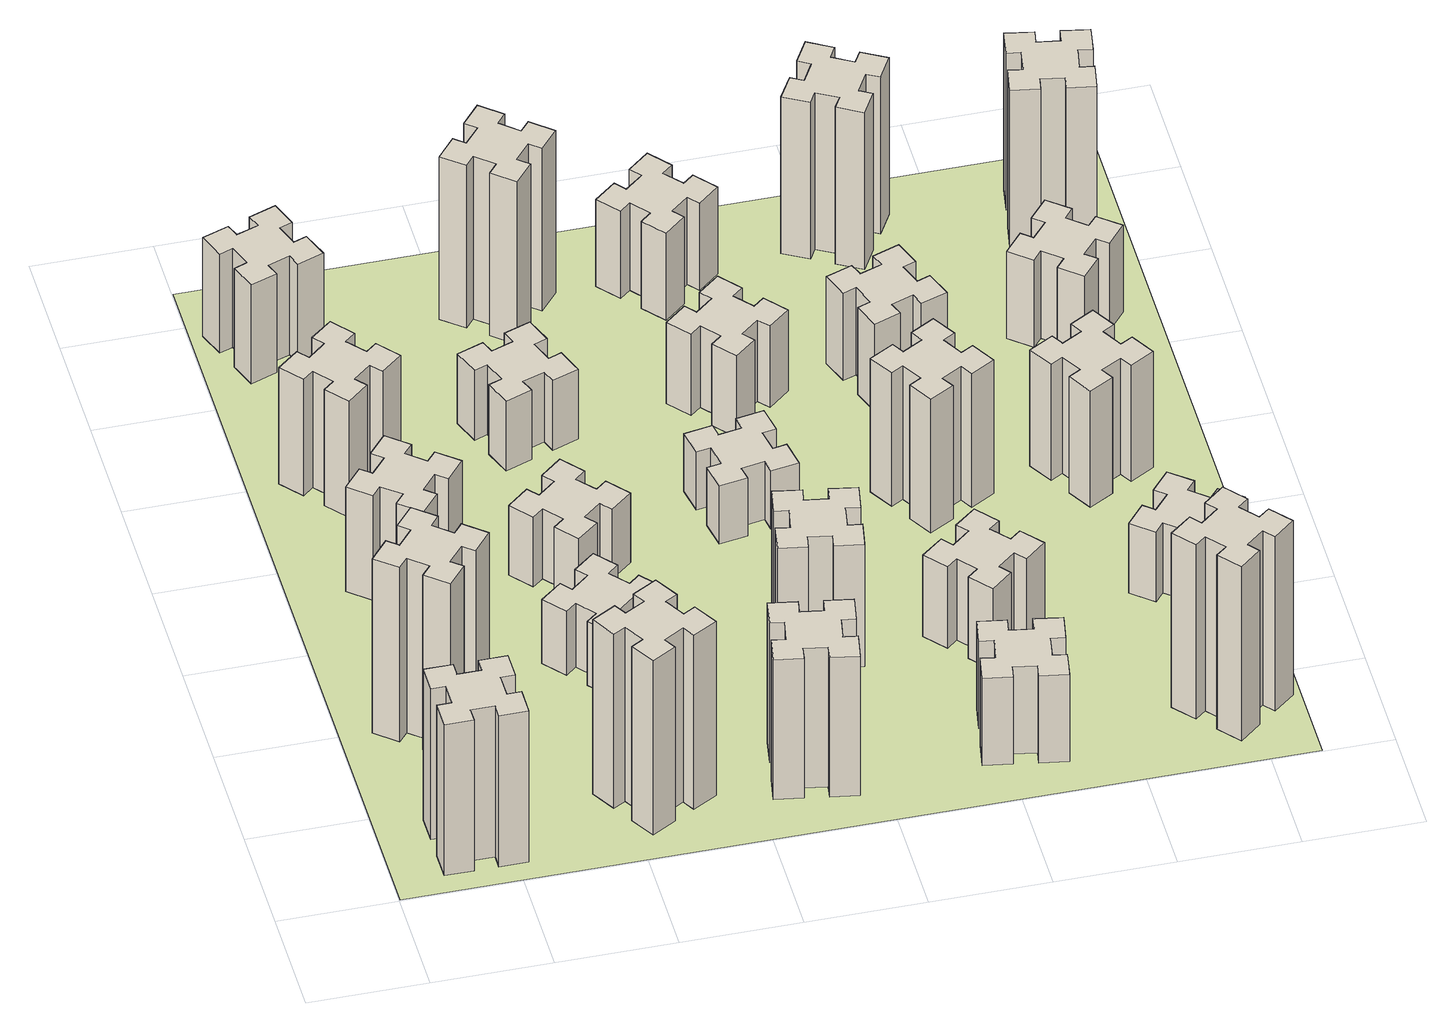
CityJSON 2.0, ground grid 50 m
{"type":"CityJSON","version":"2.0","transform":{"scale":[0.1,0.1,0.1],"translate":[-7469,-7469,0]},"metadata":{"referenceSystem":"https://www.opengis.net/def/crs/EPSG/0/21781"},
"CityObjects":{
"building1":{"type":"Building","attributes":{"class":"1000","function":"1000","usage":"1000","yearOfConstruction":2016,"roofType":"1000","measuredHeight":78,"storeysAboveGround":30,"storeysBelowGround":0},"geometry":[{"type":"Solid","lod":"1","boundaries":[[[[0,1,2,3,4,5,6,7,8,9,10,11,12,13,14,15,16,17,18,19]],[[17,16,20,21]],[[16,15,22,20]],[[15,14,23,22]],[[14,13,24,23]],[[13,12,25,24]],[[12,11,26,25]],[[11,10,27,26]],[[10,9,28,27]],[[9,8,29,28]],[[8,7,30,29]],[[7,6,31,30]],[[6,5,32,31]],[[5,4,33,32]],[[4,3,34,33]],[[3,2,35,34]],[[2,1,36,35]],[[1,0,37,36]],[[0,19,38,37]],[[19,18,39,38]],[[18,17,21,39]],[[24,25,26,27,28,29,30,31,32,33,34,35,36,37,38,39,21,20,22,23]]]]}]},
"building2":{"type":"Building","attributes":{"class":"1000","function":"1000","usage":"1000","yearOfConstruction":2016,"roofType":"1000","measuredHeight":90,"storeysAboveGround":30,"storeysBelowGround":0},"geometry":[{"type":"Solid","lod":"1","boundaries":[[[[40,41,42,43,44,45,46,47,48,49,50,51,52,53,54,55,56,57,58,59]],[[57,56,60,61]],[[56,55,62,60]],[[55,54,63,62]],[[54,53,64,63]],[[53,52,65,64]],[[52,51,66,65]],[[51,50,67,66]],[[50,49,68,67]],[[49,48,69,68]],[[48,47,70,69]],[[47,46,71,70]],[[46,45,72,71]],[[45,44,73,72]],[[44,43,74,73]],[[43,42,75,74]],[[42,41,76,75]],[[41,40,77,76]],[[40,59,78,77]],[[59,58,79,78]],[[58,57,61,79]],[[64,65,66,67,68,69,70,71,72,73,74,75,76,77,78,79,61,60,62,63]]]]}]},
"building3":{"type":"Building","attributes":{"class":"1000","function":"1000","usage":"1000","yearOfConstruction":2016,"roofType":"1000","measuredHeight":54,"storeysAboveGround":30,"storeysBelowGround":0},"geometry":[{"type":"Solid","lod":"1","boundaries":[[[[80,81,82,83,84,85,86,87,88,89,90,91,92,93,94,95,96,97,98,99]],[[97,96,100,101]],[[96,95,102,100]],[[95,94,103,102]],[[94,93,104,103]],[[93,92,105,104]],[[92,91,106,105]],[[91,90,107,106]],[[90,89,108,107]],[[89,88,109,108]],[[88,87,110,109]],[[87,86,111,110]],[[86,85,112,111]],[[85,84,113,112]],[[84,83,114,113]],[[83,82,115,114]],[[82,81,116,115]],[[81,80,117,116]],[[80,99,118,117]],[[99,98,119,118]],[[98,97,101,119]],[[104,105,106,107,108,109,110,111,112,113,114,115,116,117,118,119,101,100,102,103]]]]}]},
"building4":{"type":"Building","attributes":{"class":"1000","function":"1000","usage":"1000","yearOfConstruction":2016,"roofType":"1000","measuredHeight":60,"storeysAboveGround":30,"storeysBelowGround":0},"geometry":[{"type":"Solid","lod":"1","boundaries":[[[[120,121,122,123,124,125,126,127,128,129,130,131,132,133,134,135,136,137,138,139]],[[137,136,140,141]],[[136,135,142,140]],[[135,134,143,142]],[[134,133,144,143]],[[133,132,145,144]],[[132,131,146,145]],[[131,130,147,146]],[[130,129,148,147]],[[129,128,149,148]],[[128,127,150,149]],[[127,126,151,150]],[[126,125,152,151]],[[125,124,153,152]],[[124,123,154,153]],[[123,122,155,154]],[[122,121,156,155]],[[121,120,157,156]],[[120,139,158,157]],[[139,138,159,158]],[[138,137,141,159]],[[144,145,146,147,148,149,150,151,152,153,154,155,156,157,158,159,141,140,142,143]]]]}]},
"building5":{"type":"Building","attributes":{"class":"1000","function":"1000","usage":"1000","yearOfConstruction":2016,"roofType":"1000","measuredHeight":90,"storeysAboveGround":30,"storeysBelowGround":0},"geometry":[{"type":"Solid","lod":"1","boundaries":[[[[160,161,162,163,164,165,166,167,168,169,170,171,172,173,174,175,176,177,178,179]],[[177,176,180,181]],[[176,175,182,180]],[[175,174,183,182]],[[174,173,184,183]],[[173,172,185,184]],[[172,171,186,185]],[[171,170,187,186]],[[170,169,188,187]],[[169,168,189,188]],[[168,167,190,189]],[[167,166,191,190]],[[166,165,192,191]],[[165,164,193,192]],[[164,163,194,193]],[[163,162,195,194]],[[162,161,196,195]],[[161,160,197,196]],[[160,179,198,197]],[[179,178,199,198]],[[178,177,181,199]],[[184,185,186,187,188,189,190,191,192,193,194,195,196,197,198,199,181,180,182,183]]]]}]},
"building6":{"type":"Building","attributes":{"class":"1000","function":"1000","usage":"1000","yearOfConstruction":2016,"roofType":"1000","measuredHeight":51,"storeysAboveGround":30,"storeysBelowGround":0},"geometry":[{"type":"Solid","lod":"1","boundaries":[[[[200,201,202,203,204,205,206,207,208,209,210,211,212,213,214,215,216,217,218,219]],[[217,216,220,221]],[[216,215,222,220]],[[215,214,223,222]],[[214,213,224,223]],[[213,212,225,224]],[[212,211,226,225]],[[211,210,227,226]],[[210,209,228,227]],[[209,208,229,228]],[[208,207,230,229]],[[207,206,231,230]],[[206,205,232,231]],[[205,204,233,232]],[[204,203,234,233]],[[203,202,235,234]],[[202,201,236,235]],[[201,200,237,236]],[[200,219,238,237]],[[219,218,239,238]],[[218,217,221,239]],[[224,225,226,227,228,229,230,231,232,233,234,235,236,237,238,239,221,220,222,223]]]]}]},
"building7":{"type":"Building","attributes":{"class":"1000","function":"1000","usage":"1000","yearOfConstruction":2016,"roofType":"1000","measuredHeight":33,"storeysAboveGround":30,"storeysBelowGround":0},"geometry":[{"type":"Solid","lod":"1","boundaries":[[[[240,241,242,243,244,245,246,247,248,249,250,251,252,253,254,255,256,257,258,259]],[[257,256,260,261]],[[256,255,262,260]],[[255,254,263,262]],[[254,253,264,263]],[[253,252,265,264]],[[252,251,266,265]],[[251,250,267,266]],[[250,249,268,267]],[[249,248,269,268]],[[248,247,270,269]],[[247,246,271,270]],[[246,245,272,271]],[[245,244,273,272]],[[244,243,274,273]],[[243,242,275,274]],[[242,241,276,275]],[[241,240,277,276]],[[240,259,278,277]],[[259,258,279,278]],[[258,257,261,279]],[[264,265,266,267,268,269,270,271,272,273,274,275,276,277,278,279,261,260,262,263]]]]}]},
"building8":{"type":"Building","attributes":{"class":"1000","function":"1000","usage":"1000","yearOfConstruction":2016,"roofType":"1000","measuredHeight":36,"storeysAboveGround":30,"storeysBelowGround":0},"geometry":[{"type":"Solid","lod":"1","boundaries":[[[[280,281,282,283,284,285,286,287,288,289,290,291,292,293,294,295,296,297,298,299]],[[297,296,300,301]],[[296,295,302,300]],[[295,294,303,302]],[[294,293,304,303]],[[293,292,305,304]],[[292,291,306,305]],[[291,290,307,306]],[[290,289,308,307]],[[289,288,309,308]],[[288,287,310,309]],[[287,286,311,310]],[[286,285,312,311]],[[285,284,313,312]],[[284,283,314,313]],[[283,282,315,314]],[[282,281,316,315]],[[281,280,317,316]],[[280,299,318,317]],[[299,298,319,318]],[[298,297,301,319]],[[304,305,306,307,308,309,310,311,312,313,314,315,316,317,318,319,301,300,302,303]]]]}]},
"building9":{"type":"Building","attributes":{"class":"1000","function":"1000","usage":"1000","yearOfConstruction":2016,"roofType":"1000","measuredHeight":72,"storeysAboveGround":30,"storeysBelowGround":0},"geometry":[{"type":"Solid","lod":"1","boundaries":[[[[320,321,322,323,324,325,326,327,328,329,330,331,332,333,334,335,336,337,338,339]],[[337,336,340,341]],[[336,335,342,340]],[[335,334,343,342]],[[334,333,344,343]],[[333,332,345,344]],[[332,331,346,345]],[[331,330,347,346]],[[330,329,348,347]],[[329,328,349,348]],[[328,327,350,349]],[[327,326,351,350]],[[326,325,352,351]],[[325,324,353,352]],[[324,323,354,353]],[[323,322,355,354]],[[322,321,356,355]],[[321,320,357,356]],[[320,339,358,357]],[[339,338,359,358]],[[338,337,341,359]],[[344,345,346,347,348,349,350,351,352,353,354,355,356,357,358,359,341,340,342,343]]]]}]},
"building10":{"type":"Building","attributes":{"class":"1000","function":"1000","usage":"1000","yearOfConstruction":2016,"roofType":"1000","measuredHeight":36,"storeysAboveGround":30,"storeysBelowGround":0},"geometry":[{"type":"Solid","lod":"1","boundaries":[[[[360,361,362,363,364,365,366,367,368,369,370,371,372,373,374,375,376,377,378,379]],[[377,376,380,381]],[[376,375,382,380]],[[375,374,383,382]],[[374,373,384,383]],[[373,372,385,384]],[[372,371,386,385]],[[371,370,387,386]],[[370,369,388,387]],[[369,368,389,388]],[[368,367,390,389]],[[367,366,391,390]],[[366,365,392,391]],[[365,364,393,392]],[[364,363,394,393]],[[363,362,395,394]],[[362,361,396,395]],[[361,360,397,396]],[[360,379,398,397]],[[379,378,399,398]],[[378,377,381,399]],[[384,385,386,387,388,389,390,391,392,393,394,395,396,397,398,399,381,380,382,383]]]]}]},
"building11":{"type":"Building","attributes":{"class":"1000","function":"1000","usage":"1000","yearOfConstruction":2016,"roofType":"1000","measuredHeight":84,"storeysAboveGround":30,"storeysBelowGround":0},"geometry":[{"type":"Solid","lod":"1","boundaries":[[[[400,401,402,403,404,405,406,407,408,409,410,411,412,413,414,415,416,417,418,419]],[[417,416,420,421]],[[416,415,422,420]],[[415,414,423,422]],[[414,413,424,423]],[[413,412,425,424]],[[412,411,426,425]],[[411,410,427,426]],[[410,409,428,427]],[[409,408,429,428]],[[408,407,430,429]],[[407,406,431,430]],[[406,405,432,431]],[[405,404,433,432]],[[404,403,434,433]],[[403,402,435,434]],[[402,401,436,435]],[[401,400,437,436]],[[400,419,438,437]],[[419,418,439,438]],[[418,417,421,439]],[[424,425,426,427,428,429,430,431,432,433,434,435,436,437,438,439,421,420,422,423]]]]}]},
"building12":{"type":"Building","attributes":{"class":"1000","function":"1000","usage":"1000","yearOfConstruction":2016,"roofType":"1000","measuredHeight":63,"storeysAboveGround":30,"storeysBelowGround":0},"geometry":[{"type":"Solid","lod":"1","boundaries":[[[[440,441,442,443,444,445,446,447,448,449,450,451,452,453,454,455,456,457,458,459]],[[457,456,460,461]],[[456,455,462,460]],[[455,454,463,462]],[[454,453,464,463]],[[453,452,465,464]],[[452,451,466,465]],[[451,450,467,466]],[[450,449,468,467]],[[449,448,469,468]],[[448,447,470,469]],[[447,446,471,470]],[[446,445,472,471]],[[445,444,473,472]],[[444,443,474,473]],[[443,442,475,474]],[[442,441,476,475]],[[441,440,477,476]],[[440,459,478,477]],[[459,458,479,478]],[[458,457,461,479]],[[464,465,466,467,468,469,470,471,472,473,474,475,476,477,478,479,461,460,462,463]]]]}]},
"building13":{"type":"Building","attributes":{"class":"1000","function":"1000","usage":"1000","yearOfConstruction":2016,"roofType":"1000","measuredHeight":30,"storeysAboveGround":30,"storeysBelowGround":0},"geometry":[{"type":"Solid","lod":"1","boundaries":[[[[480,481,482,483,484,485,486,487,488,489,490,491,492,493,494,495,496,497,498,499]],[[497,496,500,501]],[[496,495,502,500]],[[495,494,503,502]],[[494,493,504,503]],[[493,492,505,504]],[[492,491,506,505]],[[491,490,507,506]],[[490,489,508,507]],[[489,488,509,508]],[[488,487,510,509]],[[487,486,511,510]],[[486,485,512,511]],[[485,484,513,512]],[[484,483,514,513]],[[483,482,515,514]],[[482,481,516,515]],[[481,480,517,516]],[[480,499,518,517]],[[499,498,519,518]],[[498,497,501,519]],[[504,505,506,507,508,509,510,511,512,513,514,515,516,517,518,519,501,500,502,503]]]]}]},
"building14":{"type":"Building","attributes":{"class":"1000","function":"1000","usage":"1000","yearOfConstruction":2016,"roofType":"1000","measuredHeight":45,"storeysAboveGround":30,"storeysBelowGround":0},"geometry":[{"type":"Solid","lod":"1","boundaries":[[[[520,521,522,523,524,525,526,527,528,529,530,531,532,533,534,535,536,537,538,539]],[[537,536,540,541]],[[536,535,542,540]],[[535,534,543,542]],[[534,533,544,543]],[[533,532,545,544]],[[532,531,546,545]],[[531,530,547,546]],[[530,529,548,547]],[[529,528,549,548]],[[528,527,550,549]],[[527,526,551,550]],[[526,525,552,551]],[[525,524,553,552]],[[524,523,554,553]],[[523,522,555,554]],[[522,521,556,555]],[[521,520,557,556]],[[520,539,558,557]],[[539,538,559,558]],[[538,537,541,559]],[[544,545,546,547,548,549,550,551,552,553,554,555,556,557,558,559,541,540,542,543]]]]}]},
"building15":{"type":"Building","attributes":{"class":"1000","function":"1000","usage":"1000","yearOfConstruction":2016,"roofType":"1000","measuredHeight":42,"storeysAboveGround":30,"storeysBelowGround":0},"geometry":[{"type":"Solid","lod":"1","boundaries":[[[[560,561,562,563,564,565,566,567,568,569,570,571,572,573,574,575,576,577,578,579]],[[577,576,580,581]],[[576,575,582,580]],[[575,574,583,582]],[[574,573,584,583]],[[573,572,585,584]],[[572,571,586,585]],[[571,570,587,586]],[[570,569,588,587]],[[569,568,589,588]],[[568,567,590,589]],[[567,566,591,590]],[[566,565,592,591]],[[565,564,593,592]],[[564,563,594,593]],[[563,562,595,594]],[[562,561,596,595]],[[561,560,597,596]],[[560,579,598,597]],[[579,578,599,598]],[[578,577,581,599]],[[584,585,586,587,588,589,590,591,592,593,594,595,596,597,598,599,581,580,582,583]]]]}]},
"building16":{"type":"Building","attributes":{"class":"1000","function":"1000","usage":"1000","yearOfConstruction":2016,"roofType":"1000","measuredHeight":45,"storeysAboveGround":30,"storeysBelowGround":0},"geometry":[{"type":"Solid","lod":"1","boundaries":[[[[600,601,602,603,604,605,606,607,608,609,610,611,612,613,614,615,616,617,618,619]],[[617,616,620,621]],[[616,615,622,620]],[[615,614,623,622]],[[614,613,624,623]],[[613,612,625,624]],[[612,611,626,625]],[[611,610,627,626]],[[610,609,628,627]],[[609,608,629,628]],[[608,607,630,629]],[[607,606,631,630]],[[606,605,632,631]],[[605,604,633,632]],[[604,603,634,633]],[[603,602,635,634]],[[602,601,636,635]],[[601,600,637,636]],[[600,619,638,637]],[[619,618,639,638]],[[618,617,621,639]],[[624,625,626,627,628,629,630,631,632,633,634,635,636,637,638,639,621,620,622,623]]]]}]},
"building17":{"type":"Building","attributes":{"class":"1000","function":"1000","usage":"1000","yearOfConstruction":2016,"roofType":"1000","measuredHeight":42,"storeysAboveGround":30,"storeysBelowGround":0},"geometry":[{"type":"Solid","lod":"1","boundaries":[[[[640,641,642,643,644,645,646,647,648,649,650,651,652,653,654,655,656,657,658,659]],[[657,656,660,661]],[[656,655,662,660]],[[655,654,663,662]],[[654,653,664,663]],[[653,652,665,664]],[[652,651,666,665]],[[651,650,667,666]],[[650,649,668,667]],[[649,648,669,668]],[[648,647,670,669]],[[647,646,671,670]],[[646,645,672,671]],[[645,644,673,672]],[[644,643,674,673]],[[643,642,675,674]],[[642,641,676,675]],[[641,640,677,676]],[[640,659,678,677]],[[659,658,679,678]],[[658,657,661,679]],[[664,665,666,667,668,669,670,671,672,673,674,675,676,677,678,679,661,660,662,663]]]]}]},
"building18":{"type":"Building","attributes":{"class":"1000","function":"1000","usage":"1000","yearOfConstruction":2016,"roofType":"1000","measuredHeight":69,"storeysAboveGround":30,"storeysBelowGround":0},"geometry":[{"type":"Solid","lod":"1","boundaries":[[[[680,681,682,683,684,685,686,687,688,689,690,691,692,693,694,695,696,697,698,699]],[[697,696,700,701]],[[696,695,702,700]],[[695,694,703,702]],[[694,693,704,703]],[[693,692,705,704]],[[692,691,706,705]],[[691,690,707,706]],[[690,689,708,707]],[[689,688,709,708]],[[688,687,710,709]],[[687,686,711,710]],[[686,685,712,711]],[[685,684,713,712]],[[684,683,714,713]],[[683,682,715,714]],[[682,681,716,715]],[[681,680,717,716]],[[680,699,718,717]],[[699,698,719,718]],[[698,697,701,719]],[[704,705,706,707,708,709,710,711,712,713,714,715,716,717,718,719,701,700,702,703]]]]}]},
"building19":{"type":"Building","attributes":{"class":"1000","function":"1000","usage":"1000","yearOfConstruction":2016,"roofType":"1000","measuredHeight":45,"storeysAboveGround":30,"storeysBelowGround":0},"geometry":[{"type":"Solid","lod":"1","boundaries":[[[[720,721,722,723,724,725,726,727,728,729,730,731,732,733,734,735,736,737,738,739]],[[737,736,740,741]],[[736,735,742,740]],[[735,734,743,742]],[[734,733,744,743]],[[733,732,745,744]],[[732,731,746,745]],[[731,730,747,746]],[[730,729,748,747]],[[729,728,749,748]],[[728,727,750,749]],[[727,726,751,750]],[[726,725,752,751]],[[725,724,753,752]],[[724,723,754,753]],[[723,722,755,754]],[[722,721,756,755]],[[721,720,757,756]],[[720,739,758,757]],[[739,738,759,758]],[[738,737,741,759]],[[744,745,746,747,748,749,750,751,752,753,754,755,756,757,758,759,741,740,742,743]]]]}]},
"building20":{"type":"Building","attributes":{"class":"1000","function":"1000","usage":"1000","yearOfConstruction":2016,"roofType":"1000","measuredHeight":90,"storeysAboveGround":30,"storeysBelowGround":0},"geometry":[{"type":"Solid","lod":"1","boundaries":[[[[760,761,762,763,764,765,766,767,768,769,770,771,772,773,774,775,776,777,778,779]],[[777,776,780,781]],[[776,775,782,780]],[[775,774,783,782]],[[774,773,784,783]],[[773,772,785,784]],[[772,771,786,785]],[[771,770,787,786]],[[770,769,788,787]],[[769,768,789,788]],[[768,767,790,789]],[[767,766,791,790]],[[766,765,792,791]],[[765,764,793,792]],[[764,763,794,793]],[[763,762,795,794]],[[762,761,796,795]],[[761,760,797,796]],[[760,779,798,797]],[[779,778,799,798]],[[778,777,781,799]],[[784,785,786,787,788,789,790,791,792,793,794,795,796,797,798,799,781,780,782,783]]]]}]},
"building21":{"type":"Building","attributes":{"class":"1000","function":"1000","usage":"1000","yearOfConstruction":2016,"roofType":"1000","measuredHeight":81,"storeysAboveGround":30,"storeysBelowGround":0},"geometry":[{"type":"Solid","lod":"1","boundaries":[[[[800,801,802,803,804,805,806,807,808,809,810,811,812,813,814,815,816,817,818,819]],[[817,816,820,821]],[[816,815,822,820]],[[815,814,823,822]],[[814,813,824,823]],[[813,812,825,824]],[[812,811,826,825]],[[811,810,827,826]],[[810,809,828,827]],[[809,808,829,828]],[[808,807,830,829]],[[807,806,831,830]],[[806,805,832,831]],[[805,804,833,832]],[[804,803,834,833]],[[803,802,835,834]],[[802,801,836,835]],[[801,800,837,836]],[[800,819,838,837]],[[819,818,839,838]],[[818,817,821,839]],[[824,825,826,827,828,829,830,831,832,833,834,835,836,837,838,839,821,820,822,823]]]]}]},
"building22":{"type":"Building","attributes":{"class":"1000","function":"1000","usage":"1000","yearOfConstruction":2016,"roofType":"1000","measuredHeight":36,"storeysAboveGround":30,"storeysBelowGround":0},"geometry":[{"type":"Solid","lod":"1","boundaries":[[[[840,841,842,843,844,845,846,847,848,849,850,851,852,853,854,855,856,857,858,859]],[[857,856,860,861]],[[856,855,862,860]],[[855,854,863,862]],[[854,853,864,863]],[[853,852,865,864]],[[852,851,866,865]],[[851,850,867,866]],[[850,849,868,867]],[[849,848,869,868]],[[848,847,870,869]],[[847,846,871,870]],[[846,845,872,871]],[[845,844,873,872]],[[844,843,874,873]],[[843,842,875,874]],[[842,841,876,875]],[[841,840,877,876]],[[840,859,878,877]],[[859,858,879,878]],[[858,857,861,879]],[[864,865,866,867,868,869,870,871,872,873,874,875,876,877,878,879,861,860,862,863]]]]}]},
"building23":{"type":"Building","attributes":{"class":"1000","function":"1000","usage":"1000","yearOfConstruction":2016,"roofType":"1000","measuredHeight":60,"storeysAboveGround":30,"storeysBelowGround":0},"geometry":[{"type":"Solid","lod":"1","boundaries":[[[[880,881,882,883,884,885,886,887,888,889,890,891,892,893,894,895,896,897,898,899]],[[897,896,900,901]],[[896,895,902,900]],[[895,894,903,902]],[[894,893,904,903]],[[893,892,905,904]],[[892,891,906,905]],[[891,890,907,906]],[[890,889,908,907]],[[889,888,909,908]],[[888,887,910,909]],[[887,886,911,910]],[[886,885,912,911]],[[885,884,913,912]],[[884,883,914,913]],[[883,882,915,914]],[[882,881,916,915]],[[881,880,917,916]],[[880,899,918,917]],[[899,898,919,918]],[[898,897,901,919]],[[904,905,906,907,908,909,910,911,912,913,914,915,916,917,918,919,901,900,902,903]]]]}]},
"building24":{"type":"Building","attributes":{"class":"1000","function":"1000","usage":"1000","yearOfConstruction":2016,"roofType":"1000","measuredHeight":45,"storeysAboveGround":30,"storeysBelowGround":0},"geometry":[{"type":"Solid","lod":"1","boundaries":[[[[920,921,922,923,924,925,926,927,928,929,930,931,932,933,934,935,936,937,938,939]],[[937,936,940,941]],[[936,935,942,940]],[[935,934,943,942]],[[934,933,944,943]],[[933,932,945,944]],[[932,931,946,945]],[[931,930,947,946]],[[930,929,948,947]],[[929,928,949,948]],[[928,927,950,949]],[[927,926,951,950]],[[926,925,952,951]],[[925,924,953,952]],[[924,923,954,953]],[[923,922,955,954]],[[922,921,956,955]],[[921,920,957,956]],[[920,939,958,957]],[[939,938,959,958]],[[938,937,941,959]],[[944,945,946,947,948,949,950,951,952,953,954,955,956,957,958,959,941,940,942,943]]]]}]},
"building25":{"type":"Building","attributes":{"class":"1000","function":"1000","usage":"1000","yearOfConstruction":2016,"roofType":"1000","measuredHeight":81,"storeysAboveGround":30,"storeysBelowGround":0},"geometry":[{"type":"Solid","lod":"1","boundaries":[[[[960,961,962,963,964,965,966,967,968,969,970,971,972,973,974,975,976,977,978,979]],[[977,976,980,981]],[[976,975,982,980]],[[975,974,983,982]],[[974,973,984,983]],[[973,972,985,984]],[[972,971,986,985]],[[971,970,987,986]],[[970,969,988,987]],[[969,968,989,988]],[[968,967,990,989]],[[967,966,991,990]],[[966,965,992,991]],[[965,964,993,992]],[[964,963,994,993]],[[963,962,995,994]],[[962,961,996,995]],[[961,960,997,996]],[[960,979,998,997]],[[979,978,999,998]],[[978,977,981,999]],[[984,985,986,987,988,989,990,991,992,993,994,995,996,997,998,999,981,980,982,983]]]]}]},
"landuse1":{"type":"LandUse","attributes":{"name":"plot1","function":"1010"},"geometry":[{"type":"MultiSurface","lod":"1","boundaries":[[[1000,1001,1002,1003]]]}]}
},
"vertices":[
[265,325,0],[265,225,0],[205,225,0],[205,105,0],[325,105,0],[325,165,0],[425,165,0],[425,105,0],[545,105,0],[545,225,0],[485,225,0],[485,325,0],[545,325,0],[545,445,0],[425,445,0],[425,385,0],[325,385,0],[325,445,0],[205,445,0],[205,325,0],[325,385,780],[325,445,780],[425,385,780],[425,445,780],[545,445,780],[545,325,780],[485,325,780],[485,225,780],[545,225,780],[545,105,780],[425,105,780],[425,165,780],[325,165,780],[325,105,780],[205,105,780],[205,225,780],[265,225,780],[265,325,780],[205,325,780],[205,445,780],
[484,1067,0],[408,1132,0],[446,1178,0],[354,1255,0],[277,1163,0],[323,1124,0],[259,1048,0],[213,1086,0],[136,994,0],[228,917,0],[266,963,0],[343,899,0],[304,853,0],[396,776,0],[473,868,0],[427,906,0],[492,983,0],[538,944,0],[615,1036,0],[523,1113,0],[492,983,900],[538,944,900],[427,906,900],[473,868,900],[396,776,900],[304,853,900],[343,899,900],[266,963,900],[228,917,900],[136,994,900],[213,1086,900],[259,1048,900],[323,1124,900],[277,1163,900],[354,1255,900],[446,1178,900],[408,1132,900],[484,1067,900],[523,1113,900],[615,1036,900],
[584,1907,0],[508,1972,0],[546,2018,0],[454,2095,0],[377,2003,0],[423,1964,0],[359,1888,0],[313,1926,0],[236,1834,0],[328,1757,0],[366,1803,0],[443,1739,0],[404,1693,0],[496,1616,0],[573,1708,0],[527,1746,0],[592,1823,0],[638,1784,0],[715,1876,0],[623,1953,0],[592,1823,540],[638,1784,540],[527,1746,540],[573,1708,540],[496,1616,540],[404,1693,540],[443,1739,540],[366,1803,540],[328,1757,540],[236,1834,540],[313,1926,540],[359,1888,540],[423,1964,540],[377,2003,540],[454,2095,540],[546,2018,540],[508,1972,540],[584,1907,540],[623,1953,540],[715,1876,540],
[492,2528,0],[427,2604,0],[473,2643,0],[396,2735,0],[304,2658,0],[343,2612,0],[266,2547,0],[228,2593,0],[136,2516,0],[213,2424,0],[259,2463,0],[323,2386,0],[277,2348,0],[354,2256,0],[446,2333,0],[408,2379,0],[484,2443,0],[523,2397,0],[615,2474,0],[538,2566,0],[484,2443,600],[523,2397,600],[408,2379,600],[446,2333,600],[354,2256,600],[277,2348,600],[323,2386,600],[259,2463,600],[213,2424,600],[136,2516,600],[228,2593,600],[266,2547,600],[343,2612,600],[304,2658,600],[396,2735,600],[473,2643,600],[427,2604,600],[492,2528,600],[538,2566,600],[615,2474,600],
[1127,255,0],[1214,305,0],[1244,253,0],[1348,313,0],[1288,417,0],[1236,387,0],[1186,474,0],[1238,504,0],[1178,608,0],[1074,548,0],[1104,496,0],[1017,446,0],[987,498,0],[883,438,0],[943,334,0],[995,364,0],[1045,277,0],[993,247,0],[1053,143,0],[1157,203,0],[1045,277,900],[993,247,900],[995,364,900],[943,334,900],[883,438,900],[987,498,900],[1017,446,900],[1104,496,900],[1074,548,900],[1178,608,900],[1238,504,900],[1186,474,900],[1236,387,900],[1288,417,900],[1348,313,900],[1244,253,900],[1214,305,900],[1127,255,900],[1157,203,900],[1053,143,900],
[155,3345,0],[189,3251,0],[133,3230,0],[174,3117,0],[287,3159,0],[266,3215,0],[360,3249,0],[380,3193,0],[493,3234,0],[452,3347,0],[396,3326,0],[362,3420,0],[418,3440,0],[377,3553,0],[264,3512,0],[285,3456,0],[191,3422,0],[170,3478,0],[57,3437,0],[99,3324,0],[191,3422,510],[170,3478,510],[285,3456,510],[264,3512,510],[377,3553,510],[418,3440,510],[362,3420,510],[396,3326,510],[452,3347,510],[493,3234,510],[380,3193,510],[360,3249,510],[266,3215,510],[287,3159,510],[174,3117,510],[133,3230,510],[189,3251,510],[155,3345,510],[99,3324,510],[57,3437,510],
[1083,1332,0],[1006,1267,0],[968,1313,0],[876,1236,0],[953,1144,0],[999,1183,0],[1063,1106,0],[1017,1068,0],[1094,976,0],[1186,1053,0],[1148,1099,0],[1224,1163,0],[1263,1117,0],[1355,1194,0],[1278,1286,0],[1232,1248,0],[1167,1324,0],[1213,1363,0],[1136,1455,0],[1044,1378,0],[1167,1324,330],[1213,1363,330],[1232,1248,330],[1278,1286,330],[1355,1194,330],[1263,1117,330],[1224,1163,330],[1148,1099,330],[1186,1053,330],[1094,976,330],[1017,1068,330],[1063,1106,330],[999,1183,330],[953,1144,330],[876,1236,330],[968,1313,330],[1006,1267,330],[1083,1332,330],[1044,1378,330],[1136,1455,330],
[999,1723,0],[1063,1646,0],[1017,1608,0],[1094,1516,0],[1186,1593,0],[1148,1639,0],[1224,1703,0],[1263,1657,0],[1355,1734,0],[1278,1826,0],[1232,1788,0],[1167,1864,0],[1213,1903,0],[1136,1995,0],[1044,1918,0],[1083,1872,0],[1006,1807,0],[968,1853,0],[876,1776,0],[953,1684,0],[1006,1807,360],[968,1853,360],[1083,1872,360],[1044,1918,360],[1136,1995,360],[1213,1903,360],[1167,1864,360],[1232,1788,360],[1278,1826,360],[1355,1734,360],[1263,1657,360],[1224,1703,360],[1148,1639,360],[1186,1593,360],[1094,1516,360],[1017,1608,360],[1063,1646,360],[999,1723,360],[953,1684,360],[876,1776,360],
[1855,307,0],[1872,405,0],[1931,395,0],[1952,513,0],[1834,534,0],[1824,475,0],[1725,492,0],[1736,551,0],[1617,572,0],[1597,454,0],[1656,444,0],[1638,345,0],[1579,356,0],[1558,237,0],[1677,217,0],[1687,276,0],[1785,258,0],[1775,199,0],[1893,178,0],[1914,297,0],[1785,258,720],[1775,199,720],[1687,276,720],[1677,217,720],[1558,237,720],[1579,356,720],[1638,345,720],[1656,444,720],[1597,454,720],[1617,572,720],[1736,551,720],[1725,492,720],[1824,475,720],[1834,534,720],[1952,513,720],[1931,395,720],[1872,405,720],[1855,307,720],[1914,297,720],[1893,178,720],
[1125,2716,0],[1031,2682,0],[1010,2738,0],[897,2697,0],[939,2584,0],[995,2605,0],[1029,2511,0],[973,2490,0],[1014,2377,0],[1127,2419,0],[1106,2475,0],[1200,2509,0],[1220,2453,0],[1333,2494,0],[1292,2607,0],[1236,2586,0],[1202,2680,0],[1258,2700,0],[1217,2813,0],[1104,2772,0],[1202,2680,360],[1258,2700,360],[1236,2586,360],[1292,2607,360],[1333,2494,360],[1220,2453,360],[1200,2509,360],[1106,2475,360],[1127,2419,360],[1014,2377,360],[973,2490,360],[1029,2511,360],[995,2605,360],[939,2584,360],[897,2697,360],[1010,2738,360],[1031,2682,360],[1125,2716,360],[1104,2772,360],[1217,2813,360],
[1106,3283,0],[1183,3219,0],[1144,3173,0],[1236,3096,0],[1313,3188,0],[1267,3226,0],[1332,3303,0],[1378,3264,0],[1455,3356,0],[1363,3433,0],[1324,3387,0],[1248,3452,0],[1286,3498,0],[1194,3575,0],[1117,3483,0],[1163,3444,0],[1099,3368,0],[1053,3406,0],[976,3314,0],[1068,3237,0],[1099,3368,840],[1053,3406,840],[1163,3444,840],[1117,3483,840],[1194,3575,840],[1286,3498,840],[1248,3452,840],[1324,3387,840],[1363,3433,840],[1455,3356,840],[1378,3264,840],[1332,3303,840],[1267,3226,840],[1313,3188,840],[1236,3096,840],[1144,3173,840],[1183,3219,840],[1106,3283,840],[1068,3237,840],[976,3314,840],
[2055,1047,0],[2072,1145,0],[2131,1135,0],[2152,1253,0],[2034,1274,0],[2024,1215,0],[1925,1232,0],[1936,1291,0],[1817,1312,0],[1797,1194,0],[1856,1184,0],[1838,1085,0],[1779,1096,0],[1758,977,0],[1877,957,0],[1887,1016,0],[1985,998,0],[1975,939,0],[2093,918,0],[2114,1037,0],[1985,998,630],[1975,939,630],[1887,1016,630],[1877,957,630],[1758,977,630],[1779,1096,630],[1838,1085,630],[1856,1184,630],[1797,1194,630],[1817,1312,630],[1936,1291,630],[1925,1232,630],[2024,1215,630],[2034,1274,630],[2152,1253,630],[2131,1135,630],[2072,1145,630],[2055,1047,630],[2114,1037,630],[2093,918,630],
[1972,1925,0],[1955,2024,0],[2014,2034,0],[1993,2152,0],[1875,2131,0],[1885,2072,0],[1787,2055,0],[1777,2114,0],[1658,2093,0],[1679,1975,0],[1738,1985,0],[1756,1887,0],[1697,1877,0],[1717,1758,0],[1836,1779,0],[1825,1838,0],[1924,1856,0],[1934,1797,0],[2052,1817,0],[2031,1936,0],[1924,1856,300],[1934,1797,300],[1825,1838,300],[1836,1779,300],[1717,1758,300],[1697,1877,300],[1756,1887,300],[1738,1985,300],[1679,1975,300],[1658,2093,300],[1777,2114,300],[1787,2055,300],[1885,2072,300],[1875,2131,300],[1993,2152,300],[2014,2034,300],[1955,2024,300],[1972,1925,300],[2031,1936,300],[2052,1817,300],
[2496,444,0],[2478,345,0],[2419,356,0],[2398,237,0],[2517,217,0],[2527,276,0],[2625,258,0],[2615,199,0],[2733,178,0],[2754,297,0],[2695,307,0],[2712,405,0],[2771,395,0],[2792,513,0],[2674,534,0],[2664,475,0],[2565,492,0],[2576,551,0],[2457,572,0],[2437,454,0],[2565,492,450],[2576,551,450],[2664,475,450],[2674,534,450],[2792,513,450],[2771,395,450],[2712,405,450],[2695,307,450],[2754,297,450],[2733,178,450],[2615,199,450],[2625,258,450],[2527,276,450],[2517,217,450],[2398,237,450],[2419,356,450],[2478,345,450],[2496,444,450],[2437,454,450],[2457,572,450],
[1988,2479,0],[2064,2543,0],[2103,2497,0],[2195,2574,0],[2118,2666,0],[2072,2628,0],[2007,2704,0],[2053,2743,0],[1976,2835,0],[1884,2758,0],[1923,2712,0],[1846,2647,0],[1808,2693,0],[1716,2616,0],[1793,2524,0],[1839,2563,0],[1903,2486,0],[1857,2448,0],[1934,2356,0],[2026,2433,0],[1903,2486,420],[1857,2448,420],[1839,2563,420],[1793,2524,420],[1716,2616,420],[1808,2693,420],[1846,2647,420],[1923,2712,420],[1884,2758,420],[1976,2835,420],[2053,2743,420],[2007,2704,420],[2072,2628,420],[2118,2666,420],[2195,2574,420],[2103,2497,420],[2064,2543,420],[1988,2479,420],[2026,2433,420],[1934,2356,420],
[1972,3368,0],[1907,3444,0],[1953,3483,0],[1876,3575,0],[1784,3498,0],[1823,3452,0],[1746,3387,0],[1708,3433,0],[1616,3356,0],[1693,3264,0],[1739,3303,0],[1803,3226,0],[1757,3188,0],[1834,3096,0],[1926,3173,0],[1888,3219,0],[1964,3283,0],[2003,3237,0],[2095,3314,0],[2018,3406,0],[1964,3283,450],[2003,3237,450],[1888,3219,450],[1926,3173,450],[1834,3096,450],[1757,3188,450],[1803,3226,450],[1739,3303,450],[1693,3264,450],[1616,3356,450],[1708,3433,450],[1746,3387,450],[1823,3452,450],[1784,3498,450],[1876,3575,450],[1953,3483,450],[1907,3444,450],[1972,3368,450],[2018,3406,450],[2095,3314,450],
[2628,899,0],[2704,963,0],[2743,917,0],[2835,994,0],[2758,1086,0],[2712,1048,0],[2647,1124,0],[2693,1163,0],[2616,1255,0],[2524,1178,0],[2563,1132,0],[2486,1067,0],[2448,1113,0],[2356,1036,0],[2433,944,0],[2479,983,0],[2543,906,0],[2497,868,0],[2574,776,0],[2666,853,0],[2543,906,420],[2497,868,420],[2479,983,420],[2433,944,420],[2356,1036,420],[2448,1113,420],[2486,1067,420],[2563,1132,420],[2524,1178,420],[2616,1255,420],[2693,1163,420],[2647,1124,420],[2712,1048,420],[2758,1086,420],[2835,994,420],[2743,917,420],[2704,963,420],[2628,899,420],[2666,853,420],[2574,776,420],
[2607,1735,0],[2694,1785,0],[2724,1733,0],[2828,1793,0],[2768,1897,0],[2716,1867,0],[2666,1954,0],[2718,1984,0],[2658,2088,0],[2554,2028,0],[2584,1976,0],[2497,1926,0],[2467,1978,0],[2363,1918,0],[2423,1814,0],[2475,1844,0],[2525,1757,0],[2473,1727,0],[2533,1623,0],[2637,1683,0],[2525,1757,690],[2473,1727,690],[2475,1844,690],[2423,1814,690],[2363,1918,690],[2467,1978,690],[2497,1926,690],[2584,1976,690],[2554,2028,690],[2658,2088,690],[2718,1984,690],[2666,1954,690],[2716,1867,690],[2768,1897,690],[2828,1793,690],[2724,1733,690],[2694,1785,690],[2607,1735,690],[2637,1683,690],[2533,1623,690],
[2586,2475,0],[2680,2509,0],[2700,2453,0],[2813,2494,0],[2772,2607,0],[2716,2586,0],[2682,2680,0],[2738,2700,0],[2697,2813,0],[2584,2772,0],[2605,2716,0],[2511,2682,0],[2490,2738,0],[2377,2697,0],[2419,2584,0],[2475,2605,0],[2509,2511,0],[2453,2490,0],[2494,2377,0],[2607,2419,0],[2509,2511,450],[2453,2490,450],[2475,2605,450],[2419,2584,450],[2377,2697,450],[2490,2738,450],[2511,2682,450],[2605,2716,450],[2584,2772,450],[2697,2813,450],[2738,2700,450],[2682,2680,450],[2716,2586,450],[2772,2607,450],[2813,2494,450],[2700,2453,450],[2680,2509,450],[2586,2475,450],[2607,2419,450],[2494,2377,450],
[3468,259,0],[3544,323,0],[3583,277,0],[3675,354,0],[3598,446,0],[3552,408,0],[3487,484,0],[3533,523,0],[3456,615,0],[3364,538,0],[3403,492,0],[3326,427,0],[3288,473,0],[3196,396,0],[3273,304,0],[3319,343,0],[3383,266,0],[3337,228,0],[3414,136,0],[3506,213,0],[3383,266,900],[3337,228,900],[3319,343,900],[3273,304,900],[3196,396,900],[3288,473,900],[3326,427,900],[3403,492,900],[3364,538,900],[3456,615,900],[3533,523,900],[3487,484,900],[3552,408,900],[3598,446,900],[3675,354,900],[3583,277,900],[3544,323,900],[3468,259,900],[3506,213,900],[3414,136,900],
[2694,3506,0],[2607,3556,0],[2637,3608,0],[2533,3668,0],[2473,3564,0],[2525,3534,0],[2475,3447,0],[2423,3477,0],[2363,3373,0],[2467,3313,0],[2497,3365,0],[2584,3315,0],[2554,3263,0],[2658,3203,0],[2718,3307,0],[2666,3337,0],[2716,3424,0],[2768,3394,0],[2828,3498,0],[2724,3558,0],[2716,3424,810],[2768,3394,810],[2666,3337,810],[2718,3307,810],[2658,3203,810],[2554,3263,810],[2584,3315,810],[2497,3365,810],[2467,3313,810],[2363,3373,810],[2423,3477,810],[2475,3447,810],[2525,3534,810],[2473,3564,810],[2533,3668,810],[2637,3608,810],[2607,3556,810],[2694,3506,810],[2724,3558,810],[2828,3498,810],
[3487,1006,0],[3552,1083,0],[3598,1044,0],[3675,1136,0],[3583,1213,0],[3544,1167,0],[3468,1232,0],[3506,1278,0],[3414,1355,0],[3337,1263,0],[3383,1224,0],[3319,1148,0],[3273,1186,0],[3196,1094,0],[3288,1017,0],[3326,1063,0],[3403,999,0],[3364,953,0],[3456,876,0],[3533,968,0],[3403,999,360],[3364,953,360],[3326,1063,360],[3288,1017,360],[3196,1094,360],[3273,1186,360],[3319,1148,360],[3383,1224,360],[3337,1263,360],[3414,1355,360],[3506,1278,360],[3468,1232,360],[3544,1167,360],[3583,1213,360],[3675,1136,360],[3598,1044,360],[3552,1083,360],[3487,1006,360],[3533,968,360],[3456,876,360],
[3224,1976,0],[3137,1926,0],[3107,1978,0],[3003,1918,0],[3063,1814,0],[3115,1844,0],[3165,1757,0],[3113,1727,0],[3173,1623,0],[3277,1683,0],[3247,1735,0],[3334,1785,0],[3364,1733,0],[3468,1793,0],[3408,1897,0],[3356,1867,0],[3306,1954,0],[3358,1984,0],[3298,2088,0],[3194,2028,0],[3306,1954,600],[3358,1984,600],[3356,1867,600],[3408,1897,600],[3468,1793,600],[3364,1733,600],[3334,1785,600],[3247,1735,600],[3277,1683,600],[3173,1623,600],[3113,1727,600],[3165,1757,600],[3115,1844,600],[3063,1814,600],[3003,1918,600],[3107,1978,600],[3137,1926,600],[3224,1976,600],[3194,2028,600],[3298,2088,600],
[3444,2747,0],[3368,2812,0],[3406,2858,0],[3314,2935,0],[3237,2843,0],[3283,2804,0],[3219,2728,0],[3173,2766,0],[3096,2674,0],[3188,2597,0],[3226,2643,0],[3303,2579,0],[3264,2533,0],[3356,2456,0],[3433,2548,0],[3387,2586,0],[3452,2663,0],[3498,2624,0],[3575,2716,0],[3483,2793,0],[3452,2663,450],[3498,2624,450],[3387,2586,450],[3433,2548,450],[3356,2456,450],[3264,2533,450],[3303,2579,450],[3226,2643,450],[3188,2597,450],[3096,2674,450],[3173,2766,450],[3219,2728,450],[3283,2804,450],[3237,2843,450],[3314,2935,450],[3406,2858,450],[3368,2812,450],[3444,2747,450],[3483,2793,450],[3575,2716,450],
[3535,3267,0],[3552,3365,0],[3611,3355,0],[3632,3473,0],[3514,3494,0],[3504,3435,0],[3405,3452,0],[3416,3511,0],[3297,3532,0],[3277,3414,0],[3336,3404,0],[3318,3305,0],[3259,3316,0],[3238,3197,0],[3357,3177,0],[3367,3236,0],[3465,3218,0],[3455,3159,0],[3573,3138,0],[3594,3257,0],[3465,3218,810],[3455,3159,810],[3367,3236,810],[3357,3177,810],[3238,3197,810],[3259,3316,810],[3318,3305,810],[3336,3404,810],[3277,3414,810],[3297,3532,810],[3416,3511,810],[3405,3452,810],[3504,3435,810],[3514,3494,810],[3632,3473,810],[3611,3355,810],[3552,3365,810],[3535,3267,810],[3594,3257,810],[3573,3138,810],
[5,3705,0],[3705,3705,0],[3705,5,0],[5,5,0]
]}
